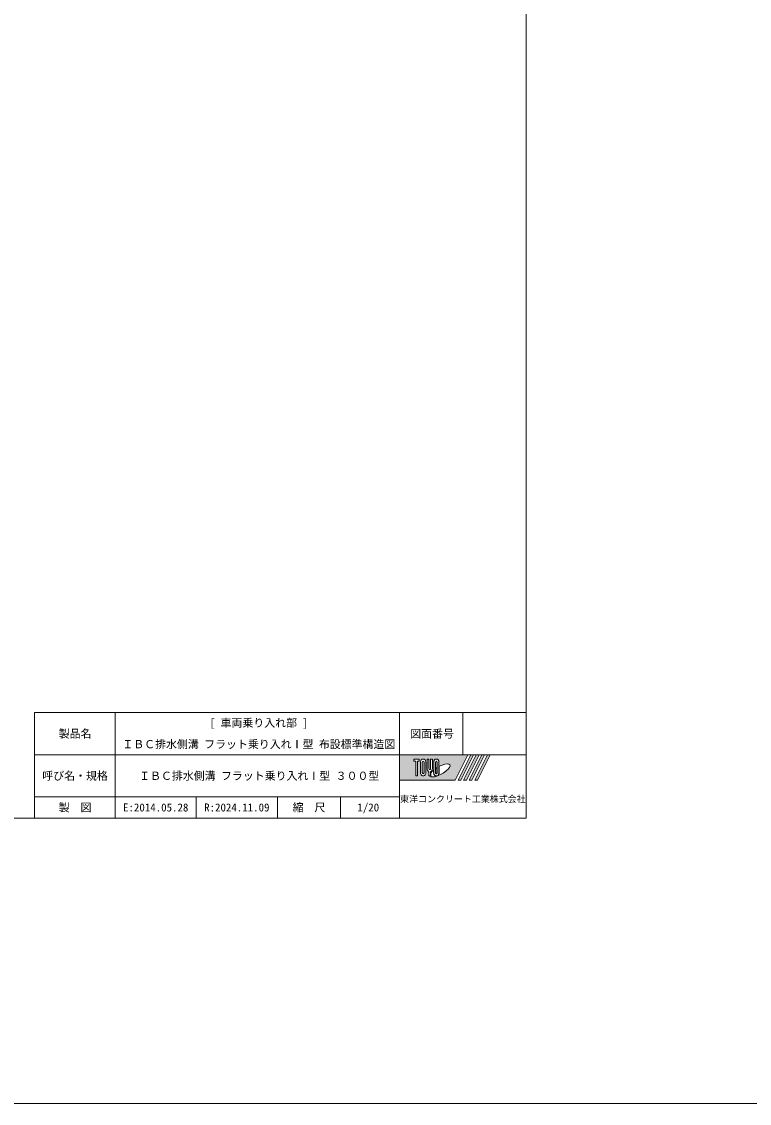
# Model space of a CAD drawing. Units: millimetres at full size, sheet at 1:20; details may follow other scales. Extents: x 25136 to 46531, y -30786 to -20561.
# Drawn here: x 31921 to 35620, y -30786 to -25286 of the extents above; entities that cross this region are included whole.
import ezdxf
from ezdxf.enums import TextEntityAlignment as Align

# ---------------------------------------------------------------- set-up
doc = ezdxf.new("R2010")
doc.units = ezdxf.units.MM
doc.header["$LTSCALE"] = 20
doc.layers.add('図枠', color=1, linetype='Continuous', lineweight=20)
doc.layers.add('枠', color=5, linetype='Continuous', lineweight=5)
doc.styles.add('ＭＳ ゴシック', font='')
doc.styles.get('ＭＳ ゴシック').set_extended_font_data('MS Gothic')

msp = doc.modelspace()

# ---------------------------------------------------------------- hatches: boundary and pattern name
at = {"layer": '枠'}
h = msp.add_hatch(color=7, dxfattribs=at)
h.paths.add_polyline_path([(33841.87, -29013.6), (33841.87, -29142.17), (34124.72, -29142.17), (34189.01, -29013.6)])
edge = h.paths.add_edge_path(flags=16)
edge.add_ellipse((34047.24, -29092.74), major_axis=(50.37, 28.2), ratio=0.3471473, start_angle=-144.31122, end_angle=72.1899, ccw=False)
edge.add_ellipse((34028.58, -29104.92), major_axis=(0, 17.14), ratio=0.8463541, start_angle=-160.70346, end_angle=-90)
edge.add_line((34043.09, -29104.92), (34043.09, -29072.24))
edge = h.paths.add_edge_path(flags=16)
edge.add_ellipse((34028.58, -29050.85), major_axis=(0, 15.82), ratio=0.8463541, start_angle=-90, end_angle=90, ccw=False)
edge.add_line((34041.98, -29050.85), (34041.98, -29104.92))
edge.add_ellipse((34028.58, -29104.92), major_axis=(0, 15.82), ratio=0.8463541, start_angle=90, end_angle=-90, ccw=False)
edge.add_line((34015.19, -29104.92), (34015.19, -29050.85))
edge = h.paths.add_edge_path(flags=16)
edge.add_line((34033.05, -29050.85), (34033.05, -29104.92))
edge.add_ellipse((34028.58, -29104.92), major_axis=(0, 5.27), ratio=0.8463543, start_angle=90, end_angle=-90, ccw=False)
edge.add_line((34024.12, -29104.92), (34024.12, -29050.85))
edge.add_ellipse((34028.58, -29050.85), major_axis=(0, 5.27), ratio=0.8463543, start_angle=-90, end_angle=90, ccw=False)
edge = h.paths.add_edge_path(flags=16)
edge.add_line((34031.93, -29078.48), (34031.93, -29104.92))
edge.add_ellipse((34028.58, -29104.92), major_axis=(0, 3.96), ratio=0.8463541, start_angle=90, end_angle=-90, ccw=False)
edge.add_line((34025.23, -29104.92), (34025.23, -29082.81))
edge.add_ellipse((34047.24, -29092.74), major_axis=(50.37, 28.2), ratio=0.3471473, start_angle=107.79174, end_angle=126.47132, ccw=False)
edge = h.paths.add_edge_path(flags=16)
edge.add_line((34008.49, -29035.03), (34008.49, -29083.49))
edge.add_ellipse((33995.1, -29083.49), major_axis=(0, 15.82), ratio=0.8463541, start_angle=-163.34117, end_angle=-90, ccw=False)
edge.add_line((33999.57, -29098.41), (33999.57, -29120.74))
edge.add_line((33999.57, -29120.74), (33990.64, -29120.74))
edge.add_line((33990.64, -29120.74), (33990.64, -29098.41))
edge.add_ellipse((33995.1, -29083.49), major_axis=(0, 15.82), ratio=0.8463541, start_angle=90, end_angle=163.34117, ccw=False)
edge.add_line((33981.71, -29083.49), (33981.71, -29035.03))
edge.add_line((33981.71, -29035.03), (33990.64, -29035.03))
edge.add_line((33990.64, -29035.03), (33990.64, -29083.49))
edge.add_ellipse((33995.1, -29083.49), major_axis=(0, 5.27), ratio=0.8463543, start_angle=90, end_angle=-90)
edge.add_line((33999.57, -29083.49), (33999.57, -29035.03))
edge.add_line((33999.57, -29035.03), (34008.49, -29035.03))
edge = h.paths.add_edge_path(flags=16)
edge.add_line((34014.07, -29091.27), (34014.07, -29104.92))
edge.add_ellipse((34028.58, -29104.92), major_axis=(0, 17.14), ratio=0.8463541, start_angle=90, end_angle=-171.54427)
edge.add_ellipse((34047.24, -29092.74), major_axis=(50.37, 28.2), ratio=0.3471473, start_angle=-178.64954, end_angle=-148.29244, ccw=False)
edge.add_line((33997.64, -29122.06), (34000.68, -29122.06))
edge.add_line((34000.68, -29122.06), (34000.68, -29105.34))
edge.add_ellipse((34047.24, -29092.74), major_axis=(50.37, 28.2), ratio=0.3471473, start_angle=148.21912, end_angle=165.90812, ccw=False)
edge = h.paths.add_edge_path(flags=16)
edge.add_ellipse((33961.62, -29050.85), major_axis=(0, 15.82), ratio=0.8463541, start_angle=-90, end_angle=90, ccw=False)
edge.add_line((33975.01, -29050.85), (33975.01, -29104.92))
edge.add_ellipse((33961.62, -29104.92), major_axis=(0, 15.82), ratio=0.8463541, start_angle=90, end_angle=-90, ccw=False)
edge.add_line((33948.23, -29104.92), (33948.23, -29050.85))
edge = h.paths.add_edge_path(flags=16)
edge.add_line((33966.08, -29050.85), (33966.08, -29104.92))
edge.add_ellipse((33961.62, -29104.92), major_axis=(0, 5.27), ratio=0.8463543, start_angle=90, end_angle=-90, ccw=False)
edge.add_line((33957.15, -29104.92), (33957.15, -29050.85))
edge.add_ellipse((33961.62, -29050.85), major_axis=(0, 5.27), ratio=0.8463543, start_angle=-90, end_angle=90, ccw=False)
h.paths.add_polyline_path([(33941.53, -29035.03), (33941.53, -29045.58), (33932.6, -29045.58), (33932.6, -29120.74), (33923.67, -29120.74), (33923.67, -29045.58), (33914.74, -29045.58), (33914.74, -29035.03)], flags=16)
for points in [[(34138.87, -29142.17), (34153.01, -29142.17), (34217.3, -29013.6), (34203.15, -29013.6)], [(34245.58, -29013.6), (34231.44, -29013.6), (34167.15, -29142.17), (34181.3, -29142.17)], [(34273.87, -29013.6), (34259.72, -29013.6), (34195.44, -29142.17), (34209.58, -29142.17)], [(34302.15, -29013.6), (34288.01, -29013.6), (34223.72, -29142.17), (34237.87, -29142.17)]]:
    msp.add_hatch(color=7, dxfattribs=at).paths.add_polyline_path(points)

# ---------------------------------------------------------------- linework, layer by layer
at = {"layer": '図枠'}
msp.add_line((25135.95, -30785.94), (46531.04, -30785.94), dxfattribs=at)
at = {"layer": '枠', "lineweight": 20}
for p, q in [((34484.72, -29335.03), (34484.72, -23820.74)), ((31985.99, -29335.03), (31985.99, -28799.31)), ((34484.72, -28799.31), (31985.99, -28799.31)), ((32395.97, -29335.03), (32395.97, -28799.31)), ((33841.87, -29335.03), (33841.87, -28799.31)), ((34163.3, -29013.6), (34163.3, -28799.31)), ((34484.72, -29013.6), (31985.99, -29013.6)), ((33841.87, -29227.88), (31985.99, -29227.88)), ((32808.21, -29335.03), (32808.21, -29227.88)), ((33220.44, -29335.03), (33220.44, -29227.88)), ((33541.87, -29335.03), (33541.87, -29227.88)), ((26484.72, -29335.03), (34484.72, -29335.03))]:
    msp.add_line(p, q, dxfattribs=at)
at = {"layer": '枠'}
for p, q in [((33841.87, -29013.6), (33841.87, -29142.17)), ((33841.87, -29013.6), (34189.01, -29013.6)), ((33914.74, -29035.03), (33914.74, -29045.58)), ((33914.74, -29035.03), (33941.53, -29035.03)), ((33941.53, -29035.03), (33941.53, -29045.58)), ((33981.71, -29083.49), (33981.71, -29035.03)), ((33981.71, -29035.03), (33990.64, -29035.03)), ((33990.64, -29035.03), (33990.64, -29083.49)), ((33999.57, -29083.49), (33999.57, -29035.03)), ((33999.57, -29035.03), (34008.49, -29035.03)), ((34008.49, -29035.03), (34008.49, -29083.49)), ((34189.01, -29013.6), (34124.72, -29142.17)), ((34203.15, -29013.6), (34138.87, -29142.17)), ((34217.3, -29013.6), (34153.01, -29142.17)), ((34231.44, -29013.6), (34167.15, -29142.17)), ((34245.58, -29013.6), (34181.3, -29142.17)), ((34259.72, -29013.6), (34195.44, -29142.17)), ((34203.15, -29013.6), (34217.3, -29013.6)), ((34273.87, -29013.6), (34209.58, -29142.17)), ((34288.01, -29013.6), (34223.72, -29142.17)), ((34231.44, -29013.6), (34245.58, -29013.6)), ((34302.15, -29013.6), (34237.87, -29142.17)), ((34259.72, -29013.6), (34273.87, -29013.6)), ((34288.01, -29013.6), (34302.15, -29013.6)), ((33923.67, -29045.58), (33914.74, -29045.58)), ((33923.67, -29045.58), (33923.67, -29120.74)), ((33932.6, -29045.58), (33932.6, -29120.74)), ((33941.53, -29045.58), (33932.6, -29045.58)), ((33948.23, -29050.85), (33948.23, -29104.92)), ((33957.15, -29104.92), (33957.15, -29050.85)), ((33966.08, -29050.85), (33966.08, -29104.92)), ((33975.01, -29104.92), (33975.01, -29050.85)), ((34014.07, -29091.27), (34014.07, -29104.92)), ((34015.19, -29050.85), (34015.19, -29104.92)), ((34024.12, -29104.92), (34024.12, -29050.85)), ((34025.23, -29104.92), (34025.23, -29082.81)), ((34031.93, -29078.48), (34031.93, -29104.92)), ((34033.05, -29050.85), (34033.05, -29104.92)), ((34041.98, -29104.92), (34041.98, -29050.85)), ((34043.09, -29104.92), (34043.09, -29072.24)), ((33841.87, -29142.17), (34124.72, -29142.17)), ((33932.6, -29120.74), (33923.67, -29120.74)), ((33990.64, -29098.41), (33990.64, -29120.74)), ((33999.57, -29120.74), (33990.64, -29120.74)), ((33997.64, -29122.06), (34000.68, -29122.06)), ((33999.57, -29098.41), (33999.57, -29120.74)), ((34000.68, -29105.34), (34000.68, -29122.06)), ((34138.87, -29142.17), (34153.01, -29142.17)), ((34167.15, -29142.17), (34181.3, -29142.17)), ((34195.44, -29142.17), (34209.58, -29142.17)), ((34223.72, -29142.17), (34237.87, -29142.17))]:
    msp.add_line(p, q, dxfattribs=at)
for centre, major_axis, ratio, start_param, end_param in [((33961.62, -29050.85), (0, 15.82), 0.846354, 4.712389, 7.8539816), ((34028.58, -29050.85), (0, 15.82), 0.846354, 4.712389, 7.8539816), ((33961.62, -29050.85), (0, 5.27), 0.846354, 4.712389, 7.8539816), ((33995.1, -29083.49), (0, 15.82), 0.846354, 1.5707963, 2.8017557), ((33995.1, -29083.49), (0, 5.27), 0.846354, 1.5707963, 4.712389), ((33995.1, -29083.49), (0, 15.82), 0.846354, 3.4814296, 4.712389), ((34047.24, -29092.74), (50.37, 28.2), 0.347147, 2.0815197, 2.5155126), ((34028.58, -29050.85), (0, 5.27), 0.846354, 4.712389, 7.8539816), ((34047.24, -29092.74), (50.37, 28.2), 0.347147, 1.6817405, 1.8219833), ((34047.24, -29092.74), (50.37, 28.2), 0.347147, 4.2621853, 7.7429163), ((33961.62, -29104.92), (0, 15.82), 0.846354, 1.5707963, 4.712389), ((33961.62, -29104.92), (0, 5.27), 0.846354, 1.5707963, 4.712389), ((34047.24, -29092.74), (50.37, 28.2), 0.347147, 3.2093975, 4.2004451), ((34028.58, -29104.92), (0, 17.14), 0.846354, 1.5707963, 3.3154679), ((34028.58, -29104.92), (0, 15.82), 0.846354, 1.5707963, 4.712389), ((34028.58, -29104.92), (0, 5.27), 0.846354, 1.5707963, 4.712389), ((34028.58, -29104.92), (0, 3.96), 0.846354, 1.5707963, 4.712389), ((34028.58, -29104.92), (0, 17.14), 0.846354, 3.5338438, 4.712389)]:
    msp.add_ellipse(centre, major_axis=major_axis, ratio=ratio, start_param=start_param, end_param=end_param, dxfattribs=at)

# ---------------------------------------------------------------- texts
at = {"layer": '枠', "color": 7, "style": 'ＭＳ ゴシック'}
for s, height, p in [('[ 車両乗り入れ部 ]', 40.69, (33126.1, -28851.54)), ('製品名', 40.69, (32192.18, -28906.45)), ('図面番号', 40.69, (34006.95, -28906.45)), ('ＩＢＣ排水側溝 フラット乗り入れⅠ型 布設標準構造図', 40.69, (33126.1, -28960.03)), ('呼び名・規格', 40.69, (32192.18, -29120.74)), ('ＩＢＣ排水側溝 フラット乗り入れⅠ型 ３００型', 40.69, (33128.27, -29120.74)), ('製\u3000図', 40.69, (32192.18, -29281.45)), ('縮\u3000尺', 40.69, (33381.15, -29281.45)), ('1/20', 40.69, (33682.49, -29281.45)), ('東洋コンクリート工業株式会社', 32.55, (34163.3, -29238.5)), ('E:2014.05.28', 40.69, (32602.09, -29281.45)), ('R:2024.11.09', 40.69, (33014.32, -29281.45))]:
    msp.add_text(s, height=height, dxfattribs=at).set_placement(p, align=Align.MIDDLE_CENTER)

doc.saveas('drawing.dxf')
